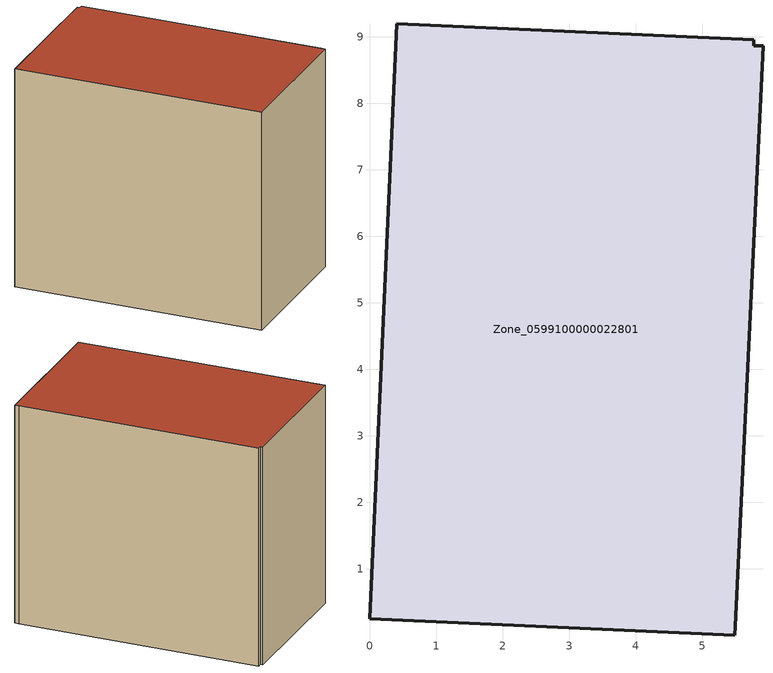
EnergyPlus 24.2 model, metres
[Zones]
Zone_0599100000022801
 floor ground (C_G): 5.78,8.96 5.78,8.87 5.92,8.86 5.5,0.14 5.49,0 0,0.25 0.41,9.2 z1.03
 wall outside (C_F): 5.78,8.87 5.78,8.96 0.41,9.2 0,0.25 5.49,0 5.5,0.14 5.92,8.86 5.78,8.87 z1.03:9.05
 roof outside (C_R): 5.49,0 5.5,0.14 5.92,8.86 5.78,8.87 5.78,8.96 0.41,9.2 0,0.25 z9.05
[BUILDING]
Pand.0599100000022801: North Axis=0; Terrain=City; Loads Convergence Tolerance Value=0.04; Temperature Convergence Tolerance Value=0.4; Solar Distribution=FullExterior; Maximum Number of Warmup Days=25; Minimum Number of Warmup Days=1
[Site:Location]
Rotterdam.The.Hague.AP_ZH_NLD Design_Conditions: Latitude=51.96; Longitude=4.45; Time Zone=1; Elevation=-4.5
[SITE:GROUNDTEMPERATURE:BUILDINGSURFACE]
18, 18, 18, 18, 18, 18, 18, 18, 18, 18, 18, 18
[MATERIAL] Thermal Absorptance=0.9; Solar Absorptance=0.7; Visible Absorptance=0.7
Name | Roughness | Thickness | Conductivity | Density | Specific Heat
G.TC.1975-1991 | MediumSmooth | 0.15 | 0.288461 | 540 | 1210
F.TC.1975-1991 | Rough | 0.3 | 0.230769 | 1920 | 840
R.TC.1975-1991 | MediumRough | 0.2 | 0.153846 | 1500 | 1000
[CONSTRUCTION]
C_G: G.TC.1975-1991
C_F: F.TC.1975-1991
C_R: R.TC.1975-1991
[ZONE]
Zone_0599100000022801: Type=1; Multiplier=1; Ceiling Height=Autocalculate; Volume=Autocalculate; Floor Area=autocalculate; Part of Total Floor Area=Yes
[ZONEINFILTRATION:DESIGNFLOWRATE]
Infil_Zone_0599100000022801: Zone or ZoneList or Space or SpaceList=Zone_0599100000022801; Schedule=AlwaysOn; Design Flow Rate Calculation Method=Flow/Area; Flow Rate per Floor Area=0.003; Constant Term Coefficient=1; Temperature Term Coefficient=0; Velocity Term Coefficient=0; Velocity Squared Term Coefficient=0
[HVACTEMPLATE:ZONE:IDEALLOADSAIRSYSTEM]
Zone_0599100000022801: Maximum Heating Supply Air Temperature=50; Minimum Cooling Supply Air Temperature=13; Maximum Heating Supply Air Humidity Ratio=0.0156; Minimum Cooling Supply Air Humidity Ratio=0.0077; Heating Limit=NoLimit; Cooling Limit=NoLimit; Dehumidification Control Type=ConstantSensibleHeatRatio; Cooling Sensible Heat Ratio=0.7; Dehumidification Setpoint=60; Humidification Control Type=None; Humidification Setpoint=30; Outdoor Air Method=None; Outdoor Air Flow Rate per Person=0.00944; Outdoor Air Flow Rate per Zone Floor Area=0; Outdoor Air Flow Rate per Zone=0; Demand Controlled Ventilation Type=None; Outdoor Air Economizer Type=NoEconomizer; Heat Recovery Type=None; Sensible Heat Recovery Effectiveness=0.7; Latent Heat Recovery Effectiveness=0.65
[ZONECONTROL:THERMOSTAT]
ThermostatControl_Zone_0599100000022801: Zone or ZoneList=Zone_0599100000022801; Control Type Schedule=DualSetpointControlType; Control 1=Thermostat_Zone_0599100000022801; Temperature Difference Between Cutout And Setpoint=0
[THERMOSTATSETPOINT:DUALSETPOINT]
Thermostat_Zone_0599100000022801: Heating Setpoint Temperature Schedule=HeatingSetpoint_Zone_0599100000022801; Cooling Setpoint Temperature Schedule=CoolingSetpoint_Zone_0599100000022801
[SCHEDULE:COMPACT]
HeatingSetpoint_Zone_0599100000022801: Through: 12/31, For: AllDays, Until: 24:00, 21
CoolingSetpoint_Zone_0599100000022801: Through: 12/31, For: AllDays, Until: 24:00, 24
DualSetpointControlType: Through: 12/31, For: AllDays, Until: 24:00, 4
AlwaysOn: Through: 12/31, For: AllDays, Until: 24:00, 1
